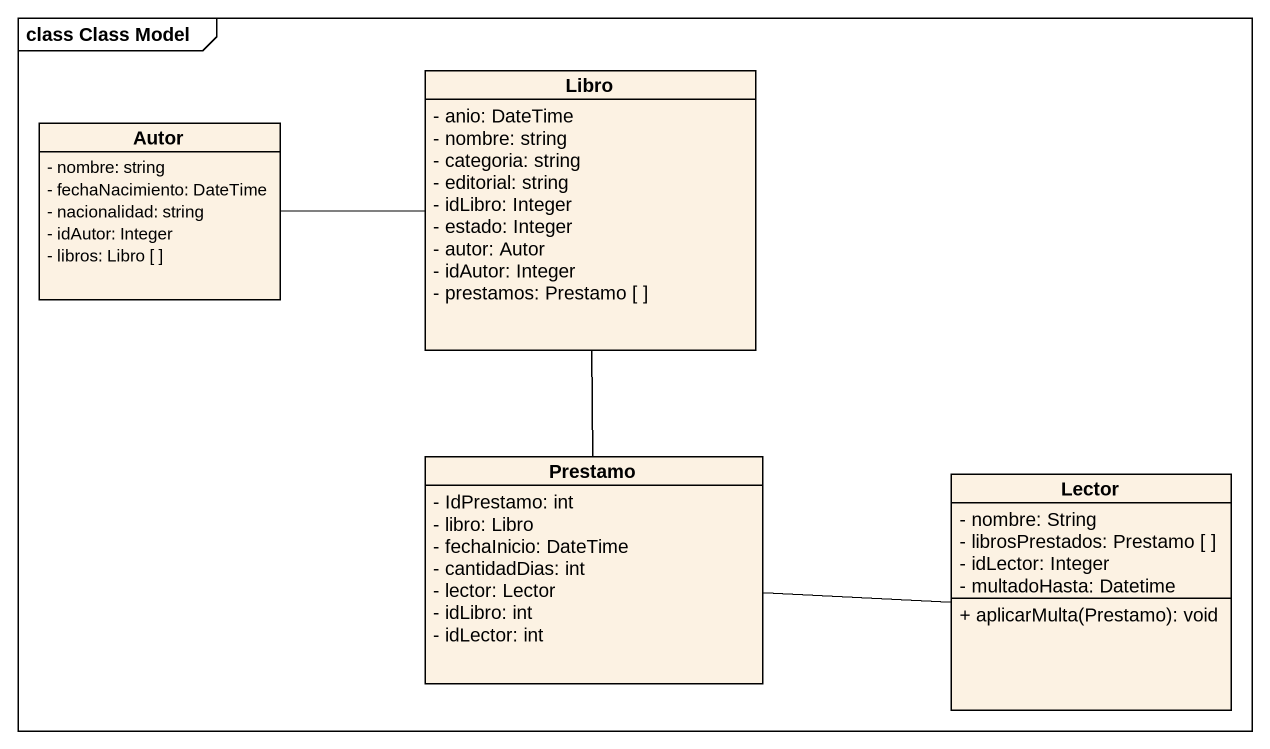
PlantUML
@startuml
mainframe class Class Model
hide circle
hide empty members
skinparam classAttributeIconSize 0
class Libro {
  - anio: DateTime
  - nombre: string
  - categoria: string
  - editorial: string
  - idLibro: Integer
  - estado: Integer
  - autor: Autor
  - idAutor: Integer
  - prestamos: Prestamo [ ]
}
class Autor {
  - nombre: string
  - fechaNacimiento: DateTime
  - nacionalidad: string
  - idAutor: Integer
  - libros: Libro [ ]
}
class Prestamo {
  - IdPrestamo: int
  - libro: Libro
  - fechaInicio: DateTime
  - cantidadDias: int
  - lector: Lector
  - idLibro: int
  - idLector: int
}
class Lector {
  - nombre: String
  - librosPrestados: Prestamo [ ]
  - idLector: Integer
  - multadoHasta: Datetime
  + aplicarMulta(Prestamo): void
}
Autor -right- Libro
Prestamo -up- Libro
Lector -left- Prestamo
@enduml
